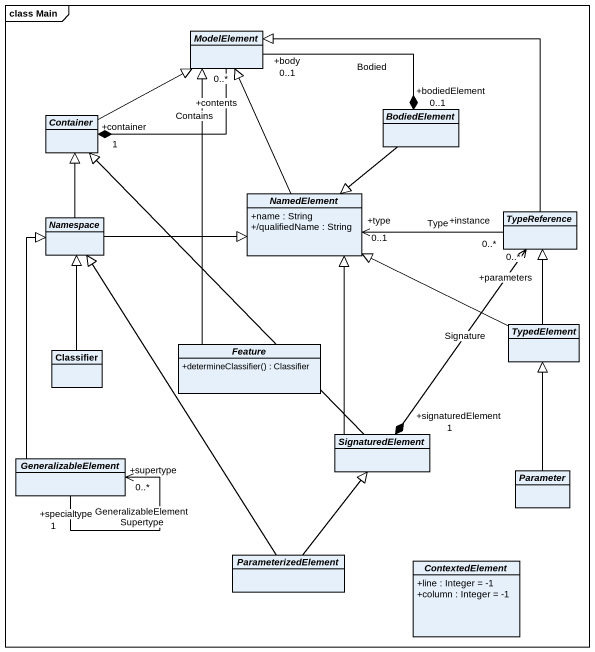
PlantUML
@startuml
mainframe class Main
hide circle
hide empty members
skinparam classAttributeIconSize 0
abstract class ModelElement
abstract class BodiedElement
abstract class Container
abstract class "Namespace" as Namespace_
abstract class NamedElement {
  +name : String
  +/qualifiedName : String
}
abstract class TypeReference
abstract class TypedElement
class Classifier
abstract class Feature {
  +determineClassifier() : Classifier
}
abstract class SignaturedElement
abstract class GeneralizableElement
abstract class Parameter
abstract class ParameterizedElement
abstract class ContextedElement {
  +line : Integer = -1
  +column : Integer = -1
}
ModelElement "+body\n0..1" -right-* "+bodiedElement\n0..1" BodiedElement : Bodied
ModelElement "+contents\n0..*" -left-* "+container\n1" Container : Contains
BodiedElement --|> NamedElement
Container -right-|> ModelElement
Namespace_ -up-|> Container
Namespace_ -right-|> NamedElement
NamedElement -up-|> ModelElement
TypeReference -left-|> ModelElement
TypeReference "+instance\n0..*" -left-> "+type\n0..1" NamedElement : Type
TypedElement -left-|> NamedElement
TypedElement -up-|> TypeReference
Classifier -up-|> Namespace_
Feature -up-|> ModelElement
SignaturedElement -up-|> Container
SignaturedElement -up-|> NamedElement
SignaturedElement "+signaturedElement\n1" *-up-> "+parameters\n0..*" TypeReference : Signature
GeneralizableElement -up-|> Namespace_
GeneralizableElement "+specialtype\n1" --> "+supertype\n0..*" GeneralizableElement : GeneralizableElementSupertype
Parameter -up-|> TypedElement
ParameterizedElement -up-|> Namespace_
ParameterizedElement -up-|> SignaturedElement
@enduml
